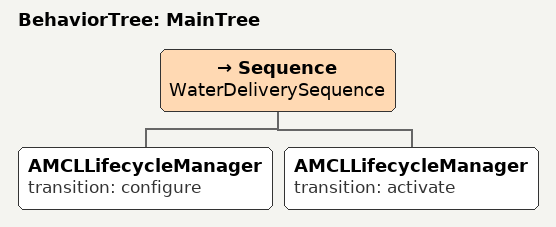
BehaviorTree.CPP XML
<root main_tree_to_execute="MainTree">
  <BehaviorTree ID="MainTree">
    <Sequence name="WaterDeliverySequence">
    <AMCLLifecycleManager transition="configure" />
    <AMCLLifecycleManager transition="activate" />
    </Sequence>
  </BehaviorTree>
</root>
